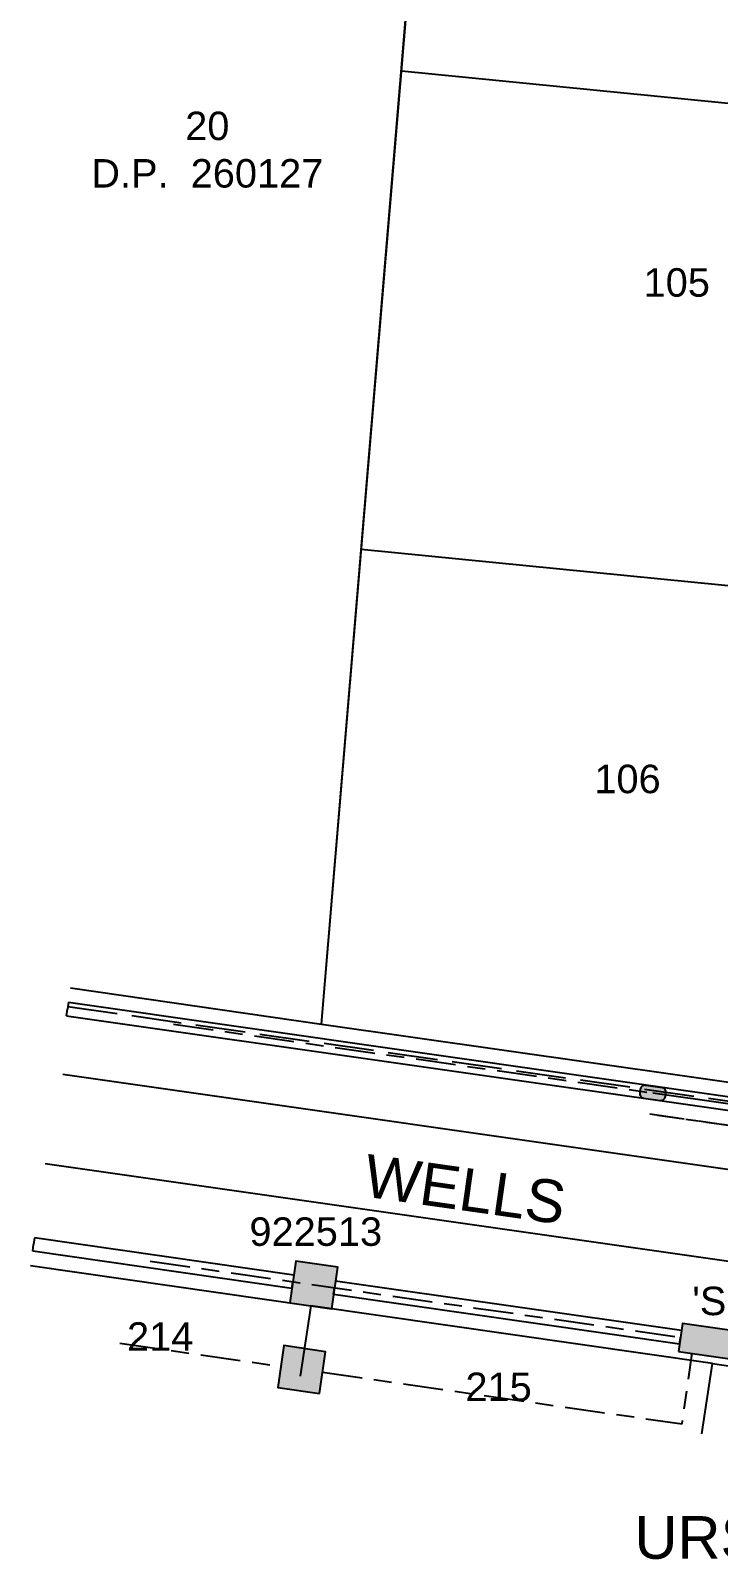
# Model space of a CAD drawing. Header units: metres. Extents: x 301814 to 301983, y 6283017 to 6283340.
# Drawn here: x 301814.2 to 301862.5, y 6283083.9 to 6283191.3 of the extents above; entities that cross this region are included whole.
import ezdxf
from ezdxf.enums import TextEntityAlignment as Align

# ---------------------------------------------------------------- set-up
doc = ezdxf.new("R2010")
doc.units = ezdxf.units.M
doc.header["$LTSCALE"] = 0.7
doc.linetypes.add('Cable Exist UG', pattern=[8.2, 4, -1.2, 1.8, -1.2])
doc.linetypes.add('IE Trench LV', pattern=[6.5, 5, -1.5])
doc.layers.get('0').update_dxf_attribs({"color": 6})
for name, color, linetype in [('_User Miscellaneous1', 3, 'Continuous'), ('_User Miscellaneous6', 7, 'Continuous'), ('_User Miscellaneous7', 150, 'Continuous'), ('_User Miscellaneous8', 7, 'Continuous'), ('_User_LV_Exist', 7, 'Continuous'), ('Cadastre Developer_SP_EXT', 4, 'Continuous'), ('Cadastre Developer_SP_NEW', 4, 'Continuous'), ('Cadastre Land Parcels_SP_EXT', 4, 'Continuous'), ('Cadastre Roads_SP_EXT', 4, 'Continuous'), ('Cadastre Roads_SP_NEW', 8, 'Continuous'), ('Equip_SP_LV_NEW', 2, 'Continuous'), ('Mains_LV_NEW_T84', 2, 'Continuous'), ('SupportsUG_SP_LV_EXT', 7, 'Continuous'), ('SupportsUG_SP_LV_SL_EXT', 7, 'Continuous'), ('Trench_SP_NEW', 2, 'Continuous'), ('UG_Details_SP_MISC', 7, 'Continuous')]:
    doc.layers.add(name, color=color, linetype=linetype)
doc.styles.add('ARIAL', font='arial.ttf', dxfattribs={"height": 2})
doc.styles.add('COLUMN_LABEL', font='arial.ttf')
doc.styles.add('POLE_LABEL', font='arial.ttf')
doc.styles.get("Standard").update_dxf_attribs({"font": 'arial.ttf'})
doc.styles.add('style1', font='iso3098b.shx')
doc.linetypes.add('Cable New UG', pattern='A,8,-1,["x",style1,S=3.5,R=0,X=0.35,Y=-1],-3.5', length=12.5)

# ---------------------------------------------------------------- blocks, each defined once
blk = doc.blocks.new('PILLAR_EXT')
blk.add_hatch(color=256).paths.add_polyline_path([(-2.475, 2.49), (-2.475, 0.51), (2.475, 0.51), (2.475, 2.49)])
blk.add_lwpolyline([(-2.475, 0.51), (2.475, 0.51), (2.475, 2.49), (-2.475, 2.49)], close=True)
for tag, p, flags in [('OWNED_BY', (0, 1.3), 9), ('STATE', (0, 1.1), 9), ('SUPPORT_TYPE', (0, 0.9), 9), ('USAGE', (0, 0.7), 9), ('LEGEND', (0, 0.5), 9), ('LOCATION', (0, 0.3), 9), ('NOTES', (0, 0.1), 9), ('PARENT', (0, -0.1), 9), ('STREETNAME', (0, -0.3), 9), ('SUBURB', (0, -0.5), 1)]:
    blk.add_attdef(tag, p, '', height=0.2, dxfattribs=dict(flags=flags))
at = {"layer": '_User Miscellaneous6', "style": 'ARIAL', "flags": 8}
blk.add_attdef('ASSET_NUM', text='', height=2, dxfattribs=at).set_placement((1.5, 7.5), align=Align.TOP_LEFT)
blk = doc.blocks.new('COLUMN_EXT')
at = {"layer": '_User Miscellaneous7'}
blk.add_hatch(color=256, dxfattribs=at).paths.add_polyline_path([(-7.49, 1.48), (-7.49, -1.49), (-4.52, -1.49), (-4.52, 1.48)])
at = {"layer": '_User Miscellaneous8'}
blk.add_hatch(color=256, dxfattribs=at).paths.add_polyline_path([(-1.49, 1.48), (-1.49, -1.49), (1.48, -1.49), (1.48, 1.48)])
at = {"layer": '_User Miscellaneous7'}
blk.add_lwpolyline([(-7.49, -1.49), (-4.52, -1.49), (-4.52, 1.48), (-7.49, 1.48)], close=True, dxfattribs=at)
at = {"layer": '_User Miscellaneous8'}
blk.add_lwpolyline([(-1.49, -1.49), (1.48, -1.49), (1.48, 1.48), (-1.49, 1.48)], close=True, dxfattribs=at)
at = {"flags": 9}
for tag, style, p in [('STRUCTURE_PLANT_NUMBER', 'POLE_LABEL', (1.81, 0.03)), ('STREET_CODE', 'COLUMN_LABEL', (1.81, -0.2))]:
    blk.add_attdef(tag, text='', height=0.2, dxfattribs=dict(at, style=style)).set_placement(p, align=Align.MIDDLE_LEFT)
for tag, p in [('COLUMN_TYPE', (1.81, -0.4)), ('OWNED_BY', (1.81, -0.6)), ('STATE', (1.81, -0.8)), ('USAGE', (1.81, -1)), ('STREETNAME', (1.81, -1.6)), ('SUBURB', (1.81, -1.8)), ('LEGEND', (1.81, -1.2)), ('LOCATION', (1.81, -1.4)), ('NOTES', (1.81, -2))]:
    blk.add_attdef(tag, text='', height=0.2, dxfattribs=at).set_placement(p, align=Align.MIDDLE_LEFT)
at = {"flags": 1}
blk.add_attdef('Z', (1.81, -2.35), '', height=0.2, dxfattribs=at)
at = {"layer": '_User Miscellaneous6', "style": 'ARIAL', "flags": 8}
blk.add_attdef('ASSET_NUM', text='', height=2, dxfattribs=at).set_placement((2, 2), align=Align.MIDDLE_LEFT)
blk = doc.blocks.new('LV_STJ_NEW')
blk.add_hatch(color=256).paths.add_polyline_path([(0.91, 0.13, 0.414214), (0.59, 0.45), (-0.59, 0.45, 0.414214), (-0.91, 0.13), (-0.91, -0.13, 0.414214), (-0.59, -0.45), (0.59, -0.45, 0.414214), (0.91, -0.13)])
blk.add_lwpolyline([(-0.91, 0.13), (-0.91, -0.13, 0.414214), (-0.59, -0.45), (0.59, -0.45, 0.414214), (0.91, -0.13), (0.91, 0.13, 0.414214), (0.59, 0.45), (-0.59, 0.45, 0.414214)], format="xyb", close=True)
for tag, flags, p in [('ORIENTATION', 9, (1.5, 0)), ('STATE', 9, (1.5, -0.8)), ('OWNED_BY', 9, (1.5, -1)), ('USAGE', 9, (1.5, -0.2)), ('LEGEND', 9, (1.5, -0.4)), ('NOTES', 9, (1.5, -0.6)), ('OPERATED_BY', 9, (1.5, -1.2)), ('OPERATING_VOLTAGE', 9, (1.5, -1.6)), ('CONSTRUCTED_VOLTAGE', 9, (1.5, -1.8)), ('TYPE', 9, (1.5, -2.2)), ('MAINTAINED_BY', 9, (1.5, -1.4)), ('NUMBER_OF_PHASES', 9, (1.5, -2)), ('Z', 1, (1.5, -2.4))]:
    blk.add_attdef(tag, text='', height=0.2, dxfattribs=dict(flags=flags)).set_placement(p, align=Align.MIDDLE_LEFT)

msp = doc.modelspace()

# ---------------------------------------------------------------- linework, layer by layer
at = {"layer": '_User_LV_Exist', "linetype": 'Cable Exist UG', "flags": 128}
for points in [[(301824.21, 6283121.5), (301857.89, 6283116.68)], [(301822.57, 6283104.85), (301831.11, 6283103.62), (301859.84, 6283099.5)], [(301834.68, 6283097.05), (301859.95, 6283093.42), (301860.66, 6283098.38)]]:
    msp.add_lwpolyline(points, dxfattribs=at)
at = {"layer": '_User_LV_Exist', "color": 8, "linetype": 'Cable Exist UG', "ltscale": 0.7, "flags": 128}
msp.add_lwpolyline([(301857.68, 6283115.2), (301894.02, 6283110)], dxfattribs=at)
at = {"layer": '_User_LV_Exist', "linetype": 'Cable Exist UG'}
msp.add_lwpolyline([(301820.44, 6283099.09), (301831.74, 6283097.47)], dxfattribs=at)
at = {"layer": 'Cadastre Developer_SP_EXT'}
for p, q in [((301814.16, 6283104.54), (301833.85, 6283101.71)), ((301833.85, 6283101.71), (301833.1, 6283096.77)), ((301862.08, 6283097.66), (301833.85, 6283101.71)), ((301861.33, 6283092.72), (301862.08, 6283097.66)), ((301862.08, 6283097.66), (301890.32, 6283093.61))]:
    msp.add_line(p, q, dxfattribs=at)
at = {"layer": 'Cadastre Developer_SP_NEW'}
msp.add_line((301834.6, 6283121.51), (301844.81, 6283243.34), dxfattribs=at)
at = {"layer": 'Cadastre Developer_SP_NEW', "flags": 128}
for points in [[(301840.22, 6283188.51), (301884.73, 6283184.09)], [(301837.4, 6283154.89), (301881.4, 6283150.52)], [(301834.6, 6283121.51), (301872.95, 6283116.04)]]:
    msp.add_lwpolyline(points, dxfattribs=at)
at = {"layer": 'Cadastre Land Parcels_SP_EXT', "linetype": 'Continuous'}
for p, q in [((301834.6, 6283121.51), (301844.85, 6283243.63)), ((301816.96, 6283124.05), (301834.6, 6283121.51))]:
    msp.add_line(p, q, dxfattribs=at)
at = {"layer": 'Cadastre Roads_SP_NEW'}
msp.add_line((301816.43, 6283117.99), (301872.45, 6283109.99), dxfattribs=at)
at = {"layer": 'Cadastre Roads_SP_NEW', "elevation": 24.17, "flags": 128}
msp.add_lwpolyline([(301815.19, 6283111.71), (301938.68, 6283094.08)], dxfattribs=at)
at = {"layer": 'Mains_LV_NEW_T84', "color": 2, "linetype": 'Cable New UG', "flags": 128}
msp.add_lwpolyline([(301857.89, 6283116.68), (301873.38, 6283114.47), (301879.82, 6283119.52), (301882.64, 6283147.91)], dxfattribs=at)
at = {"layer": 'Trench_SP_NEW', "linetype": 'IE Trench LV', "flags": 128}
for points in [[(301816.77, 6283122.75), (301900.11, 6283110.82)], [(301873.59, 6283112.88), (301858.21, 6283115.1)]]:
    msp.add_lwpolyline(points, dxfattribs=at)
at = {"layer": 'UG_Details_SP_MISC'}
for p, q in [((301816.82, 6283123.05), (301816.75, 6283122.57)), ((301816.82, 6283123.05), (301900.18, 6283111.12)), ((301816.68, 6283122.1), (301816.75, 6283122.57)), ((301816.68, 6283122.1), (301900.05, 6283110.17)), ((301814.31, 6283105.55), (301814.37, 6283106.02)), ((301814.44, 6283106.5), (301814.37, 6283106.02)), ((301832.66, 6283103.88), (301814.44, 6283106.5)), ((301832.52, 6283102.93), (301814.31, 6283105.55)), ((301832.66, 6283103.88), (301832.59, 6283103.41)), ((301832.52, 6283102.93), (301832.59, 6283103.41)), ((301835.46, 6283102.51), (301835.53, 6283102.99)), ((301835.6, 6283103.46), (301835.53, 6283102.99)), ((301859.91, 6283099.97), (301835.6, 6283103.46)), ((301859.77, 6283099.02), (301835.46, 6283102.51)), ((301859.77, 6283099.02), (301859.84, 6283099.5)), ((301859.91, 6283099.97), (301859.84, 6283099.5))]:
    msp.add_line(p, q, dxfattribs=at)

# ---------------------------------------------------------------- block references
at = {"layer": 'Equip_SP_LV_NEW', "linetype": 'Cable New UG', "lineweight": 0, "ltscale": 0.5, "rotation": 351.8535457060859}
msp.add_blockref('LV_STJ_NEW', (301857.89, 6283116.68), dxfattribs=at)
at = {"layer": 'SupportsUG_SP_LV_EXT'}
ref = msp.add_blockref('PILLAR_EXT', (301862.08, 6283097.66), dxfattribs=dict(at, rotation=351.8378348346199))
ref.add_attrib('ASSET_NUM_001', "'S' 142058", (301860.66, 6283101.06), dxfattribs={"layer": '_User Miscellaneous6', "height": 2, "style": 'ARIAL'})
at = {"layer": 'SupportsUG_SP_LV_SL_EXT'}
ref = msp.add_blockref('COLUMN_EXT', (301834.06, 6283103.18), dxfattribs=dict(at, rotation=81.83427437935593))
ref.add_attrib('ASSET_NUM_001', '922513', (301829.54, 6283105.93), dxfattribs={"layer": '_User Miscellaneous6', "height": 2, "style": 'ARIAL'})

# ---------------------------------------------------------------- texts
at = {"layer": '_User Miscellaneous1', "color": 2, "style": 'ARIAL'}
msp.add_text('URS 16950', height=3, dxfattribs=at).set_placement((301867.43, 6283083.94), align=Align.CENTER)
at = {"layer": 'Cadastre Developer_SP_EXT', "char_height": 2, "attachment_point": 5, "style": 'ARIAL'}
for s, insert in [('214', (301823.27, 6283099.56)), ('215', (301847.05, 6283096.01))]:
    msp.add_mtext_dynamic_manual_height_columns(s, width=7.7464, gutter_width=12.5, heights=[0], dxfattribs=dict(at, insert=insert))
at = {"layer": 'Cadastre Developer_SP_NEW', "style": 'ARIAL'}
for s, p in [('105', (301857.24, 6283172.63)), ('106', (301853.78, 6283137.74))]:
    msp.add_text(s, height=2, dxfattribs=at).set_placement(p)
at = {"layer": 'Cadastre Developer_SP_NEW', "color": 4, "insert": (301826.58, 6283182.95), "char_height": 2, "attachment_point": 5, "style": 'ARIAL'}
msp.add_mtext('20\\PD.P.  260127', dxfattribs=at)
at = {"layer": 'Cadastre Roads_SP_EXT', "color": 3, "style": 'ARIAL'}
msp.add_text('WELLS', height=3, rotation=351.9358, dxfattribs=at).set_placement((301837.45, 6283109.42))

doc.saveas('drawing.dxf')
